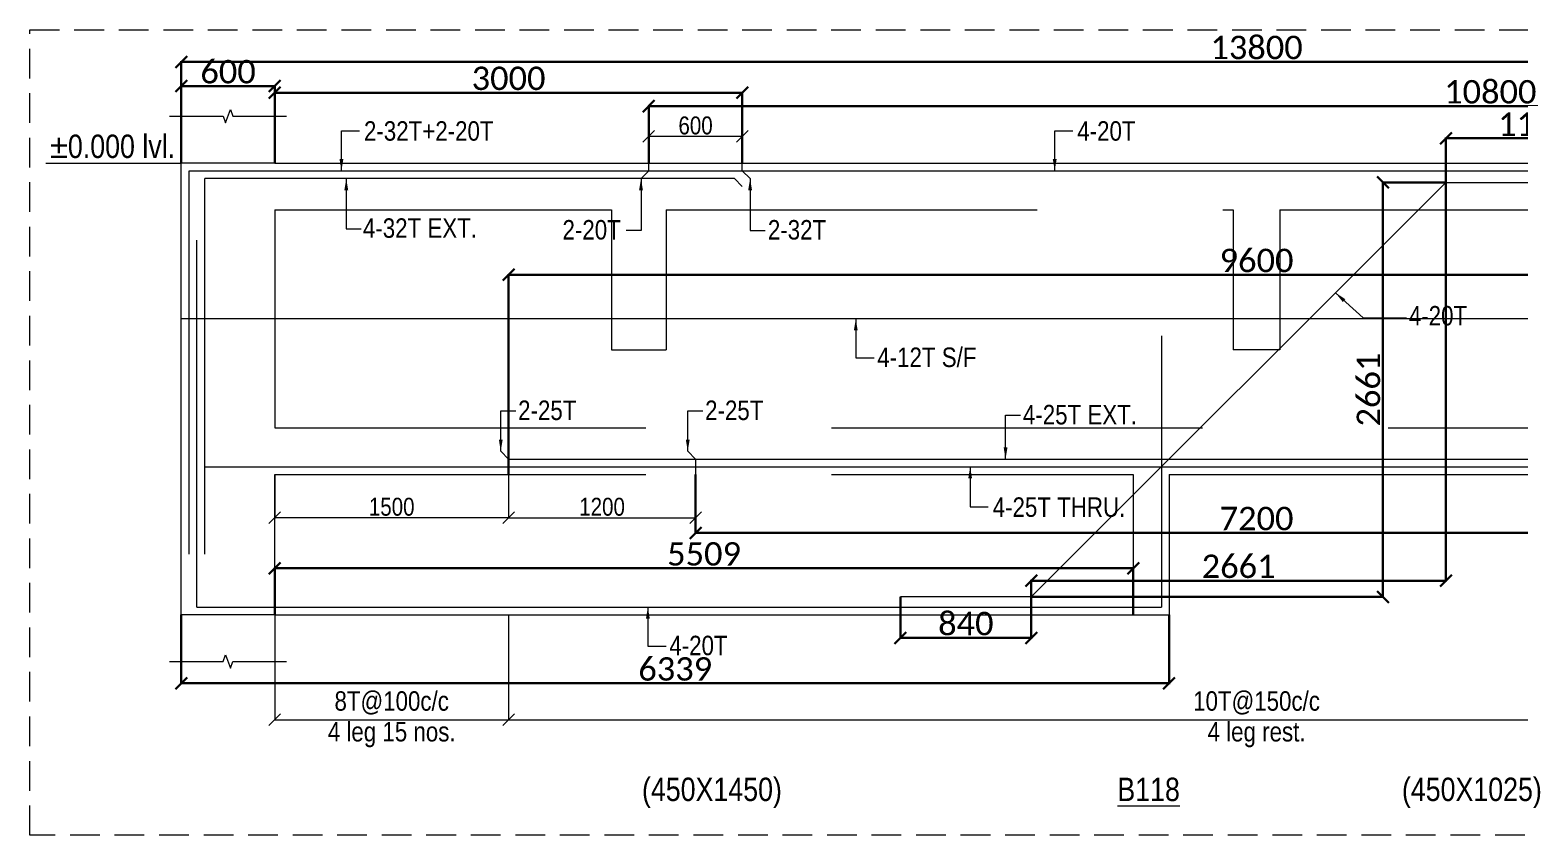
# Model space of a CAD drawing. Header units: millimetres. Extents: x 1112055 to 3390982, y -148532 to 766891.
# Drawn here: x 2946089 to 2965205, y -41801 to -31461 of the extents above; entities that cross this region are included whole.
import ezdxf
from ezdxf.enums import TextEntityAlignment as Align

# ---------------------------------------------------------------- set-up
doc = ezdxf.new("R2010")
doc.units = ezdxf.units.MM
doc.header["$PDMODE"] = 35
doc.header["$PDSIZE"] = -25
doc.linetypes.add('Hidden', pattern=[9.525, 6.35, -3.175])
for name, color, linetype, lineweight in [('B BEAM', 148, 'Continuous', 13), ('B BEAM IN LINE', 250, 'Continuous', 0), ('B STEEL', 34, 'Continuous', 15), ('B STEEL DIM', 216, 'Continuous', 13), ('B STEEL TEXT', 7, 'Continuous', 15), ('B STIRRUPS', 139, 'Continuous', 13), ('B-BEAM DOT', 251, 'Hidden', 9), ('B-BEAM NO', 215, 'Continuous', 18), ('B-COL', 1, 'Continuous', 35)]:
    doc.layers.add(name, color=color, linetype=linetype, lineweight=lineweight)
doc.layers.add('LEVEL-PLAN', color=12, linetype='Continuous')
doc.styles.add('Cali', font='calibri.ttf')
doc.styles.add('SWINC', font='swissc.ttf')
doc.dimstyles.new('BHOOMI', dxfattribs={"dimtxt": 230, "dimasz": 150, "dimexe": 10, "dimexo": 0, "dimgap": 25, "dimtad": 1, "dimdec": 0, "dimzin": 0, "dimdsep": 46, "dimtxsty": 'SWINC', "dimblk": 'OBLIQUE', "dimcen": 0.09, "dimclrd": 250, "dimclre": 250, "dimclrt": 256, "dimaunit": 1, "dimadec": 3, "dimazin": 0, "dimtfac": 1, "dimtdec": 0, "dimtofl": 0, "dimtmove": 1, "dimatfit": 3, "dimfxl": 100, "dimtolj": 1, "dimtzin": 0, "dimlwd": 9, "dimlwe": 5, "dimarcsym": 0})

# ---------------------------------------------------------------- blocks, each defined once
blk = doc.blocks.new('_Oblique')
at = {"color": 0, "linetype": 'ByBlock', "lineweight": -2}
blk.add_line((-0.5, -0.5), (0.5, 0.5), dxfattribs=at)
blk = doc.blocks.new('*D5977')
at = {"layer": 'Defpoints', "color": 3, "linetype": 'Hidden', "lineweight": 30, "ltscale": 1000, "transparency": 16777216}
for p, q in [((2949234, -33172), (2949234, -32260)), ((2955234, -33172), (2955234, -32260))]:
    blk.add_line(p, q, dxfattribs=at)
at = {"layer": 'Defpoints', "color": 3, "lineweight": 30, "ltscale": 1000, "transparency": 16777216}
blk.add_line((2955234, -32270), (2949234, -32270), dxfattribs=at)
at = {"layer": 'Defpoints', "color": 0, "lineweight": 40, "transparency": 16777216}
for p in [(2949234, -32270), (2949234, -33172), (2955234, -33172)]:
    blk.add_point(p, dxfattribs=at)
at = {"layer": 'Defpoints', "color": 3, "lineweight": 30, "transparency": 16777216, "xscale": 150, "yscale": 150, "zscale": 150, "rotation": 180}
blk.add_blockref('_Oblique', (2949234, -32270), dxfattribs=at)
at = {"layer": 'Defpoints', "color": 3, "lineweight": 30, "transparency": 16777216, "xscale": 150, "yscale": 150, "zscale": 150}
blk.add_blockref('_Oblique', (2955234, -32270), dxfattribs=at)
at = {"layer": 'Defpoints', "color": 3, "lineweight": 50, "transparency": 16777216, "insert": (2952234, -32086), "char_height": 300, "attachment_point": 5, "style": 'Cali'}
blk.add_mtext('\\A1;3000', dxfattribs=at)
blk = doc.blocks.new('*D5978')
at = {"layer": 'B STIRRUPS', "color": 250, "lineweight": 0, "transparency": 16777216}
for p, q in [((2949234, -38972), (2949234, -40328)), ((2952234, -38972), (2952234, -40328)), ((2949234, -40318), (2952234, -40318))]:
    blk.add_line(p, q, dxfattribs=at)
at = {"layer": 'Defpoints', "color": 0, "lineweight": 40, "transparency": 16777216}
for p in [(2949234, -38972), (2952234, -38972), (2952234, -40318)]:
    blk.add_point(p, dxfattribs=at)
at = {"layer": 'B STIRRUPS', "color": 250, "lineweight": 0, "transparency": 16777216, "xscale": 150, "yscale": 150, "zscale": 150, "rotation": 180}
blk.add_blockref('_Oblique', (2949234, -40318), dxfattribs=at)
at = {"layer": 'B STIRRUPS', "color": 250, "lineweight": 0, "transparency": 16777216, "xscale": 150, "yscale": 150, "zscale": 150}
blk.add_blockref('_Oblique', (2952234, -40318), dxfattribs=at)
at = {"layer": 'B STIRRUPS', "transparency": 16777216, "char_height": 250, "attachment_point": 5, "style": 'SWINC'}
for s, insert in [('\\A1;8T@100c/c', (2950734, -40103)), ('4 leg 15 nos.', (2950734, -40510))]:
    blk.add_mtext(s, dxfattribs=dict(at, insert=insert))
blk = doc.blocks.new('*D5979')
at = {"layer": 'B STIRRUPS', "color": 250, "lineweight": 0, "transparency": 16777216}
for p, q in [((2952234, -38972), (2952234, -40328)), ((2971434, -38972), (2971434, -40328)), ((2952234, -40318), (2971434, -40318))]:
    blk.add_line(p, q, dxfattribs=at)
at = {"layer": 'Defpoints', "color": 0, "lineweight": 40, "transparency": 16777216}
for p in [(2952234, -38972), (2971434, -38972), (2971434, -40318)]:
    blk.add_point(p, dxfattribs=at)
at = {"layer": 'B STIRRUPS', "color": 250, "lineweight": 0, "transparency": 16777216, "xscale": 150, "yscale": 150, "zscale": 150, "rotation": 180}
blk.add_blockref('_Oblique', (2952234, -40318), dxfattribs=at)
at = {"layer": 'B STIRRUPS', "color": 250, "lineweight": 0, "transparency": 16777216, "xscale": 150, "yscale": 150, "zscale": 150}
blk.add_blockref('_Oblique', (2971434, -40318), dxfattribs=at)
at = {"layer": 'B STIRRUPS', "transparency": 16777216, "char_height": 250, "attachment_point": 5, "style": 'SWINC'}
for s, insert in [('\\A1;10T@150c/c', (2961834, -40103)), ('4 leg rest.', (2961834, -40510))]:
    blk.add_mtext(s, dxfattribs=dict(at, insert=insert))
blk = doc.blocks.new('*D5981')
at = {"layer": 'B STEEL DIM', "lineweight": 5, "transparency": 16777216}
for p, q in [((2952234, -36972), (2952234, -37736)), ((2949234, -37172), (2949234, -37736))]:
    blk.add_line(p, q, dxfattribs=at)
at = {"layer": 'B STEEL DIM', "lineweight": 9, "transparency": 16777216}
blk.add_line((2952234, -37726), (2949234, -37726), dxfattribs=at)
at = {"layer": 'Defpoints', "color": 0, "lineweight": 40, "transparency": 16777216}
for p in [(2952234, -36972), (2949234, -37172), (2949234, -37726)]:
    blk.add_point(p, dxfattribs=at)
at = {"layer": 'B STEEL DIM', "lineweight": 9, "transparency": 16777216, "xscale": 150, "yscale": 150, "zscale": 150, "rotation": 180}
blk.add_blockref('_Oblique', (2949234, -37726), dxfattribs=at)
at = {"layer": 'B STEEL DIM', "lineweight": 9, "transparency": 16777216, "xscale": 150, "yscale": 150, "zscale": 150}
blk.add_blockref('_Oblique', (2952234, -37726), dxfattribs=at)
at = {"layer": 'B STEEL DIM', "transparency": 16777216, "insert": (2950734, -37586), "char_height": 230, "attachment_point": 5, "style": 'SWINC'}
blk.add_mtext('\\A1;1500', dxfattribs=at)
blk = doc.blocks.new('*D5982')
at = {"layer": 'B STEEL DIM', "lineweight": 5, "transparency": 16777216}
for p, q in [((2952234, -36972), (2952234, -37736)), ((2954634, -36972), (2954634, -37736))]:
    blk.add_line(p, q, dxfattribs=at)
at = {"layer": 'B STEEL DIM', "lineweight": 9, "transparency": 16777216}
blk.add_line((2952234, -37726), (2954634, -37726), dxfattribs=at)
at = {"layer": 'Defpoints', "color": 0, "lineweight": 40, "transparency": 16777216}
for p in [(2952234, -36972), (2954634, -36972), (2954634, -37726)]:
    blk.add_point(p, dxfattribs=at)
at = {"layer": 'B STEEL DIM', "lineweight": 9, "transparency": 16777216, "xscale": 150, "yscale": 150, "zscale": 150, "rotation": 180}
blk.add_blockref('_Oblique', (2952234, -37726), dxfattribs=at)
at = {"layer": 'B STEEL DIM', "lineweight": 9, "transparency": 16777216, "xscale": 150, "yscale": 150, "zscale": 150}
blk.add_blockref('_Oblique', (2954634, -37726), dxfattribs=at)
at = {"layer": 'B STEEL DIM', "transparency": 16777216, "insert": (2953434, -37586), "char_height": 230, "attachment_point": 5, "style": 'SWINC'}
blk.add_mtext('\\A1;1200', dxfattribs=at)
blk = doc.blocks.new('*D5985')
at = {"layer": 'B STEEL DIM', "lineweight": 5, "transparency": 16777216}
for p, q in [((2954034, -33272), (2954034, -32821)), ((2955234, -33272), (2955234, -32821))]:
    blk.add_line(p, q, dxfattribs=at)
at = {"layer": 'B STEEL DIM', "lineweight": 9, "transparency": 16777216}
blk.add_line((2955234, -32831), (2954034, -32831), dxfattribs=at)
at = {"layer": 'Defpoints', "color": 0, "lineweight": 40, "transparency": 16777216}
for p in [(2954034, -32831), (2954034, -33272), (2955234, -33272)]:
    blk.add_point(p, dxfattribs=at)
at = {"layer": 'B STEEL DIM', "lineweight": 9, "transparency": 16777216, "xscale": 150, "yscale": 150, "zscale": 150, "rotation": 180}
blk.add_blockref('_Oblique', (2954034, -32831), dxfattribs=at)
at = {"layer": 'B STEEL DIM', "lineweight": 9, "transparency": 16777216, "xscale": 150, "yscale": 150, "zscale": 150}
blk.add_blockref('_Oblique', (2955234, -32831), dxfattribs=at)
at = {"layer": 'B STEEL DIM', "transparency": 16777216, "insert": (2954634, -32691), "char_height": 230, "attachment_point": 5, "style": 'SWINC'}
blk.add_mtext('\\A1;600', dxfattribs=at)
blk = doc.blocks.new('*D6305')
at = {"layer": 'Defpoints', "color": 3, "linetype": 'Hidden', "lineweight": 30, "ltscale": 1000, "transparency": 16777216}
for p, q in [((2948034, -38972), (2948034, -39861)), ((2960712, -38972), (2960712, -39861))]:
    blk.add_line(p, q, dxfattribs=at)
at = {"layer": 'Defpoints', "color": 3, "lineweight": 30, "ltscale": 1000, "transparency": 16777216}
blk.add_line((2948034, -39851), (2960712, -39851), dxfattribs=at)
at = {"layer": 'Defpoints', "color": 0, "lineweight": 40, "transparency": 16777216}
for p in [(2948034, -38972), (2960712, -38972), (2960712, -39851)]:
    blk.add_point(p, dxfattribs=at)
at = {"layer": 'Defpoints', "color": 3, "lineweight": 30, "transparency": 16777216, "xscale": 150, "yscale": 150, "zscale": 150, "rotation": 180}
blk.add_blockref('_Oblique', (2948034, -39851), dxfattribs=at)
at = {"layer": 'Defpoints', "color": 3, "lineweight": 30, "transparency": 16777216, "xscale": 150, "yscale": 150, "zscale": 150}
blk.add_blockref('_Oblique', (2960712, -39851), dxfattribs=at)
at = {"layer": 'Defpoints', "color": 3, "lineweight": 50, "transparency": 16777216, "insert": (2954373, -39668), "char_height": 300, "attachment_point": 5, "style": 'Cali'}
blk.add_mtext('\\A1;6339', dxfattribs=at)
blk = doc.blocks.new('*D6306')
at = {"layer": 'Defpoints', "color": 3, "linetype": 'Hidden', "lineweight": 30, "ltscale": 1000, "transparency": 16777216}
for p, q in [((2949234, -38972), (2949234, -38364)), ((2960252, -38972), (2960252, -38364))]:
    blk.add_line(p, q, dxfattribs=at)
at = {"layer": 'Defpoints', "color": 3, "lineweight": 30, "ltscale": 1000, "transparency": 16777216}
blk.add_line((2949234, -38374), (2960252, -38374), dxfattribs=at)
at = {"layer": 'Defpoints', "color": 0, "lineweight": 40, "transparency": 16777216}
for p in [(2960252, -38374), (2949234, -38972), (2960252, -38972)]:
    blk.add_point(p, dxfattribs=at)
at = {"layer": 'Defpoints', "color": 3, "lineweight": 30, "transparency": 16777216, "xscale": 150, "yscale": 150, "zscale": 150, "rotation": 180}
blk.add_blockref('_Oblique', (2949234, -38374), dxfattribs=at)
at = {"layer": 'Defpoints', "color": 3, "lineweight": 30, "transparency": 16777216, "xscale": 150, "yscale": 150, "zscale": 150}
blk.add_blockref('_Oblique', (2960252, -38374), dxfattribs=at)
at = {"layer": 'Defpoints', "color": 3, "lineweight": 50, "transparency": 16777216, "insert": (2954743, -38191), "char_height": 300, "attachment_point": 5, "style": 'Cali'}
blk.add_mtext('\\A1;5509', dxfattribs=at)
blk = doc.blocks.new('*D6307')
at = {"layer": 'Defpoints', "color": 3, "linetype": 'Hidden', "lineweight": 30, "ltscale": 1000, "transparency": 16777216}
for p, q in [((2948034, -33172), (2948034, -31863)), ((2975634, -33172), (2975634, -31863))]:
    blk.add_line(p, q, dxfattribs=at)
at = {"layer": 'Defpoints', "color": 3, "lineweight": 30, "ltscale": 1000, "transparency": 16777216}
blk.add_line((2975634, -31873), (2948034, -31873), dxfattribs=at)
at = {"layer": 'Defpoints', "color": 0, "lineweight": 40, "transparency": 16777216}
for p in [(2948034, -31873), (2948034, -33172), (2975634, -33172)]:
    blk.add_point(p, dxfattribs=at)
at = {"layer": 'Defpoints', "color": 3, "lineweight": 30, "transparency": 16777216, "xscale": 150, "yscale": 150, "zscale": 150, "rotation": 180}
blk.add_blockref('_Oblique', (2948034, -31873), dxfattribs=at)
at = {"layer": 'Defpoints', "color": 3, "lineweight": 30, "transparency": 16777216, "xscale": 150, "yscale": 150, "zscale": 150}
blk.add_blockref('_Oblique', (2975634, -31873), dxfattribs=at)
at = {"layer": 'Defpoints', "color": 3, "lineweight": 50, "transparency": 16777216, "insert": (2961834, -31690), "char_height": 300, "attachment_point": 5, "style": 'Cali'}
blk.add_mtext('\\A1;13800', dxfattribs=at)
blk = doc.blocks.new('*D6308')
at = {"layer": 'Defpoints', "color": 3, "linetype": 'Hidden', "lineweight": 30, "ltscale": 1000, "transparency": 16777216}
for p, q in [((2948034, -33172), (2948034, -32175)), ((2949234, -33172), (2949234, -32175))]:
    blk.add_line(p, q, dxfattribs=at)
at = {"layer": 'Defpoints', "color": 3, "lineweight": 30, "ltscale": 1000, "transparency": 16777216}
blk.add_line((2948034, -32185), (2949234, -32185), dxfattribs=at)
at = {"layer": 'Defpoints', "color": 0, "lineweight": 40, "transparency": 16777216}
for p in [(2949234, -32185), (2948034, -33172), (2949234, -33172)]:
    blk.add_point(p, dxfattribs=at)
at = {"layer": 'Defpoints', "color": 3, "lineweight": 30, "transparency": 16777216, "xscale": 150, "yscale": 150, "zscale": 150, "rotation": 180}
blk.add_blockref('_Oblique', (2948034, -32185), dxfattribs=at)
at = {"layer": 'Defpoints', "color": 3, "lineweight": 30, "transparency": 16777216, "xscale": 150, "yscale": 150, "zscale": 150}
blk.add_blockref('_Oblique', (2949234, -32185), dxfattribs=at)
at = {"layer": 'Defpoints', "color": 3, "lineweight": 50, "transparency": 16777216, "insert": (2948634, -32001), "char_height": 300, "attachment_point": 5, "style": 'Cali'}
blk.add_mtext('\\A1;600', dxfattribs=at)
blk = doc.blocks.new('*D6309')
at = {"layer": 'Defpoints', "color": 3, "linetype": 'Hidden', "lineweight": 30, "ltscale": 1000, "transparency": 16777216}
for p, q in [((2954034, -33172), (2954034, -32432)), ((2975634, -33172), (2975634, -32432))]:
    blk.add_line(p, q, dxfattribs=at)
at = {"layer": 'Defpoints', "color": 3, "lineweight": 30, "ltscale": 1000, "transparency": 16777216}
blk.add_line((2954034, -32442), (2975634, -32442), dxfattribs=at)
at = {"layer": 'Defpoints', "color": 0, "lineweight": 40, "transparency": 16777216}
for p in [(2975634, -32442), (2954034, -33172), (2975634, -33172)]:
    blk.add_point(p, dxfattribs=at)
at = {"layer": 'Defpoints', "color": 3, "lineweight": 30, "transparency": 16777216, "xscale": 150, "yscale": 150, "zscale": 150, "rotation": 180}
blk.add_blockref('_Oblique', (2954034, -32442), dxfattribs=at)
at = {"layer": 'Defpoints', "color": 3, "lineweight": 30, "transparency": 16777216, "xscale": 150, "yscale": 150, "zscale": 150}
blk.add_blockref('_Oblique', (2975634, -32442), dxfattribs=at)
at = {"layer": 'Defpoints', "color": 3, "lineweight": 50, "transparency": 16777216, "insert": (2964834, -32259), "char_height": 300, "attachment_point": 5, "style": 'Cali'}
blk.add_mtext('\\A1;10800', dxfattribs=at)
blk = doc.blocks.new('*D6310')
at = {"layer": 'Defpoints', "color": 3, "linetype": 'Hidden', "lineweight": 30, "ltscale": 1000, "transparency": 16777216}
for p, q in [((2964264, -33420), (2964264, -38544)), ((2958943, -38741), (2958943, -38524))]:
    blk.add_line(p, q, dxfattribs=at)
at = {"layer": 'Defpoints', "color": 3, "lineweight": 30, "ltscale": 1000, "transparency": 16777216}
blk.add_line((2958943, -38534), (2964264, -38534), dxfattribs=at)
at = {"layer": 'Defpoints', "color": 0, "lineweight": 40, "transparency": 16777216}
for p in [(2964264, -33420), (2964264, -38534), (2958943, -38741)]:
    blk.add_point(p, dxfattribs=at)
at = {"layer": 'Defpoints', "color": 3, "lineweight": 30, "transparency": 16777216, "xscale": 150, "yscale": 150, "zscale": 150, "rotation": 180}
blk.add_blockref('_Oblique', (2958943, -38534), dxfattribs=at)
at = {"layer": 'Defpoints', "color": 3, "lineweight": 30, "transparency": 16777216, "xscale": 150, "yscale": 150, "zscale": 150}
blk.add_blockref('_Oblique', (2964264, -38534), dxfattribs=at)
at = {"layer": 'Defpoints', "color": 3, "lineweight": 50, "transparency": 16777216, "insert": (2961604, -38350), "char_height": 300, "attachment_point": 5, "style": 'Cali'}
blk.add_mtext('\\A1;2661', dxfattribs=at)
blk = doc.blocks.new('*D6311')
at = {"layer": 'Defpoints', "color": 3, "linetype": 'Hidden', "lineweight": 30, "ltscale": 1000, "transparency": 16777216}
for p, q in [((2964264, -33420), (2963445, -33420)), ((2958943, -38741), (2963465, -38741))]:
    blk.add_line(p, q, dxfattribs=at)
at = {"layer": 'Defpoints', "color": 3, "lineweight": 30, "ltscale": 1000, "transparency": 16777216}
blk.add_line((2963455, -38741), (2963455, -33420), dxfattribs=at)
at = {"layer": 'Defpoints', "color": 0, "lineweight": 40, "transparency": 16777216}
for p in [(2963455, -33420), (2964264, -33420), (2958943, -38741)]:
    blk.add_point(p, dxfattribs=at)
at = {"layer": 'Defpoints', "color": 3, "lineweight": 30, "transparency": 16777216, "xscale": 150, "yscale": 150, "zscale": 150}
for p, rotation in [((2963455, -33420), 90), ((2963455, -38741), 270)]:
    blk.add_blockref('_Oblique', p, dxfattribs=dict(at, rotation=rotation))
at = {"layer": 'Defpoints', "color": 3, "lineweight": 50, "transparency": 16777216, "insert": (2963271, -36080), "char_height": 300, "attachment_point": 5, "rotation": 90, "style": 'Cali'}
blk.add_mtext('\\A1;2661', dxfattribs=at)
blk = doc.blocks.new('*D6312')
at = {"layer": 'Defpoints', "color": 3, "linetype": 'Hidden', "lineweight": 30, "ltscale": 1000, "transparency": 16777216}
for p, q in [((2957263, -38741), (2957263, -39279)), ((2958943, -38741), (2958943, -39279))]:
    blk.add_line(p, q, dxfattribs=at)
at = {"layer": 'Defpoints', "color": 3, "lineweight": 30, "ltscale": 1000, "transparency": 16777216}
blk.add_line((2958943, -39269), (2957263, -39269), dxfattribs=at)
at = {"layer": 'Defpoints', "color": 0, "lineweight": 40, "transparency": 16777216}
for p in [(2957263, -38741), (2958943, -38741), (2957263, -39269)]:
    blk.add_point(p, dxfattribs=at)
at = {"layer": 'Defpoints', "color": 3, "lineweight": 30, "transparency": 16777216, "xscale": 150, "yscale": 150, "zscale": 150, "rotation": 180}
blk.add_blockref('_Oblique', (2957263, -39269), dxfattribs=at)
at = {"layer": 'Defpoints', "color": 3, "lineweight": 30, "transparency": 16777216, "xscale": 150, "yscale": 150, "zscale": 150}
blk.add_blockref('_Oblique', (2958943, -39269), dxfattribs=at)
at = {"layer": 'Defpoints', "color": 3, "lineweight": 50, "transparency": 16777216, "insert": (2958103, -39085), "char_height": 300, "attachment_point": 5, "style": 'Cali'}
blk.add_mtext('\\A1;840', dxfattribs=at)
blk = doc.blocks.new('*D6313')
at = {"layer": 'Defpoints', "color": 3, "linetype": 'Hidden', "lineweight": 30, "ltscale": 1000, "transparency": 16777216}
for p, q in [((2964264, -33420), (2964264, -32844)), ((2966551, -33420), (2966551, -32844))]:
    blk.add_line(p, q, dxfattribs=at)
at = {"layer": 'Defpoints', "color": 3, "lineweight": 30, "ltscale": 1000, "transparency": 16777216}
blk.add_line((2964264, -32854), (2966551, -32854), dxfattribs=at)
at = {"layer": 'Defpoints', "color": 0, "lineweight": 40, "transparency": 16777216}
for p in [(2966551, -32854), (2964264, -33420), (2966551, -33420)]:
    blk.add_point(p, dxfattribs=at)
at = {"layer": 'Defpoints', "color": 3, "lineweight": 30, "transparency": 16777216, "xscale": 150, "yscale": 150, "zscale": 150, "rotation": 180}
blk.add_blockref('_Oblique', (2964264, -32854), dxfattribs=at)
at = {"layer": 'Defpoints', "color": 3, "lineweight": 30, "transparency": 16777216, "xscale": 150, "yscale": 150, "zscale": 150}
blk.add_blockref('_Oblique', (2966551, -32854), dxfattribs=at)
at = {"layer": 'Defpoints', "color": 3, "lineweight": 50, "transparency": 16777216, "insert": (2965408, -32673), "char_height": 300, "attachment_point": 5, "style": 'Cali'}
blk.add_mtext('\\A1;1144', dxfattribs=at)
blk = doc.blocks.new('*D6314')
at = {"layer": 'Defpoints', "color": 3, "linetype": 'Hidden', "lineweight": 30, "ltscale": 1000, "transparency": 16777216}
for p, q in [((2952234, -37172), (2952234, -34597)), ((2971434, -37172), (2971434, -34597))]:
    blk.add_line(p, q, dxfattribs=at)
at = {"layer": 'Defpoints', "color": 3, "lineweight": 30, "ltscale": 1000, "transparency": 16777216}
blk.add_line((2952234, -34607), (2971434, -34607), dxfattribs=at)
at = {"layer": 'Defpoints', "color": 0, "lineweight": 40, "transparency": 16777216}
for p in [(2971434, -34607), (2952234, -37172), (2971434, -37172)]:
    blk.add_point(p, dxfattribs=at)
at = {"layer": 'Defpoints', "color": 3, "lineweight": 30, "transparency": 16777216, "xscale": 150, "yscale": 150, "zscale": 150, "rotation": 180}
blk.add_blockref('_Oblique', (2952234, -34607), dxfattribs=at)
at = {"layer": 'Defpoints', "color": 3, "lineweight": 30, "transparency": 16777216, "xscale": 150, "yscale": 150, "zscale": 150}
blk.add_blockref('_Oblique', (2971434, -34607), dxfattribs=at)
at = {"layer": 'Defpoints', "color": 3, "lineweight": 50, "transparency": 16777216, "insert": (2961834, -34424), "char_height": 300, "attachment_point": 5, "style": 'Cali'}
blk.add_mtext('\\A1;9600', dxfattribs=at)
blk = doc.blocks.new('*D6315')
at = {"layer": 'Defpoints', "color": 3, "linetype": 'Hidden', "lineweight": 30, "ltscale": 1000, "transparency": 16777216}
for p, q in [((2954634, -37172), (2954634, -37931)), ((2969034, -37172), (2969034, -37931))]:
    blk.add_line(p, q, dxfattribs=at)
at = {"layer": 'Defpoints', "color": 3, "lineweight": 30, "ltscale": 1000, "transparency": 16777216}
blk.add_line((2969034, -37921), (2954634, -37921), dxfattribs=at)
at = {"layer": 'Defpoints', "color": 0, "lineweight": 40, "transparency": 16777216}
for p in [(2954634, -37172), (2969034, -37172), (2954634, -37921)]:
    blk.add_point(p, dxfattribs=at)
at = {"layer": 'Defpoints', "color": 3, "lineweight": 30, "transparency": 16777216, "xscale": 150, "yscale": 150, "zscale": 150, "rotation": 180}
blk.add_blockref('_Oblique', (2954634, -37921), dxfattribs=at)
at = {"layer": 'Defpoints', "color": 3, "lineweight": 30, "transparency": 16777216, "xscale": 150, "yscale": 150, "zscale": 150}
blk.add_blockref('_Oblique', (2969034, -37921), dxfattribs=at)
at = {"layer": 'Defpoints', "color": 3, "lineweight": 50, "transparency": 16777216, "insert": (2961834, -37737), "char_height": 300, "attachment_point": 5, "style": 'Cali'}
blk.add_mtext('\\A1;7200', dxfattribs=at)

msp = doc.modelspace()

# ---------------------------------------------------------------- linework, layer by layer
at = {"layer": 'B BEAM'}
msp.add_line((2946296, -33171.6, 0), (2948033.9, -33171.6, 0), dxfattribs=at)
at = {"layer": 'B BEAM', "ltscale": 25}
for p, q in [((2948033.9, -38971.6, 0), (2948033.9, -33171.6, 0)), ((2949233.9, -33171.6, 0), (2975633.9, -33171.6, 0)), ((2960712.4, -37171.6, 0), (2975633.9, -37171.6, 0)), ((2960712.4, -37171.6, 0), (2960712.4, -38971.6, 0)), ((2949233.9, -38971.6, 0), (2960712.4, -38971.6, 0))]:
    msp.add_line(p, q, dxfattribs=at)
at = {"layer": 'B BEAM IN LINE', "color": 250, "linetype": 'Hidden', "lineweight": 0, "ltscale": 60, "elevation": 0}
msp.add_lwpolyline([(2946089.1, -31461.4), (2976133.9, -31461.4), (2976133.9, -41801), (2946089.1, -41801)], close=True, dxfattribs=at)
at = {"layer": 'B STEEL', "color": 34, "lineweight": 9, "ltscale": 25}
for p, q in [((2948133.9, -33271.6, 0), (2975533.9, -33271.6, 0)), ((2948133.9, -38192, 0), (2948133.9, -33271.6, 0)), ((2955133.9, -33371.6, 100), (2948333.9, -33371.6, 100)), ((2948333.9, -38192, 0), (2948333.9, -33371.6, 0)), ((2954033.9, -33271.6, 0), (2953933.9, -33371.6, 0)), ((2955133.9, -33371.6, 100), (2955233.9, -33471.6, 100)), ((2955233.9, -33271.6, 0), (2955333.9, -33371.6, 0)), ((2964264.2, -33419.8, 0), (2958943.1, -38741, 0)), ((2964264.2, -33419.8, 0), (2966551.4, -33419.8, 0)), ((2948233.9, -38871.6, 0), (2948233.9, -34162, 0)), ((2975633.9, -35171.6, 0), (2948033.9, -35171.6, 0)), ((2960612.4, -35389.9, 0), (2960612.4, -38871.6, 0)), ((2952133.9, -36871.6, 0), (2952233.9, -36971.6, 0)), ((2954533.9, -36871.6, 0), (2954633.9, -36971.6, 0)), ((2948333.9, -37071.6, 0), (2975433.9, -37071.6, 0)), ((2952233.9, -36971.6, 0), (2971433.9, -36971.6, 0)), ((2958943.1, -38741, 0), (2957263.1, -38741, 0)), ((2948233.9, -38871.6, 0), (2960612.4, -38871.6, 0))]:
    msp.add_line(p, q, dxfattribs=at)
at = {"layer": 'B-BEAM DOT', "linetype": 'Hidden', "ltscale": 750}
for p, q in [((2949233.9, -33171.6, 0), (2948033.9, -33171.6, 0)), ((2949233.9, -33771.6, 0), (2953556, -33771.6, 0)), ((2949233.9, -33771.6, 0), (2949233.9, -36571.6, 0)), ((2953556, -33771.6, 0), (2953556, -35571.6, 0)), ((2954256, -33771.6, 0), (2961533.9, -33771.6, 0)), ((2954256, -33771.6, 0), (2954256, -35571.6, 0)), ((2961533.9, -33771.6, 0), (2961533.9, -35571.6, 0)), ((2962133.9, -33771.6, 0), (2969406, -33771.6, 0)), ((2962133.9, -33771.6, 0), (2962133.9, -35571.6, 0)), ((2953556, -35571.6, 0), (2954256, -35571.6, 0)), ((2962133.9, -35571.6, 0), (2961533.9, -35571.6, 0)), ((2949233.9, -36571.6, 0), (2975633.9, -36571.6, 0)), ((2949233.9, -37171.6, 0), (2960252.4, -37171.6, 0)), ((2949233.9, -38971.6, 0), (2949233.9, -37171.6, 0)), ((2960252.4, -37171.6, 0), (2960252.4, -38971.6, 0)), ((2949233.9, -38971.6, 0), (2948033.9, -38971.6, 0))]:
    msp.add_line(p, q, dxfattribs=at)
at = {"layer": 'B-COL', "lineweight": 15, "ltscale": 25}
for p, q in [((2948033.9, -33171.6, 0), (2948033.9, -32571.6, 0)), ((2949233.9, -33171.6, 0), (2949233.9, -32571.6, 0)), ((2948033.9, -38971.6, 0), (2948033.9, -39571.6, 0)), ((2949233.9, -38971.6, 0), (2949233.9, -39571.6, 0))]:
    msp.add_line(p, q, dxfattribs=at)
at = {"layer": 'B-COL', "lineweight": 15, "ltscale": 25, "elevation": 0}
for points in [[(2947883.9, -32571.6), (2948571.4, -32571.6), (2948602.7, -32657.5), (2948665.2, -32485.8), (2948696.4, -32571.6), (2949383.9, -32571.6)], [(2947883.9, -39571.6), (2948571.4, -39571.6), (2948602.7, -39485.8), (2948665.2, -39657.5), (2948696.4, -39571.6), (2949383.9, -39571.6)]]:
    msp.add_lwpolyline(points, dxfattribs=at)

# ---------------------------------------------------------------- texts
at = {"layer": 'B STEEL TEXT', "style": 'SWINC'}
for s, p in [('2-32T+2-20T', (2950378.1, -32885.3, 100)), ('4-20T', (2959533, -32885.3, 100)), ('4-32T EXT.', (2950364.7, -34131.9, 100)), ('2-32T', (2955562.1, -34153.9, 0)), ('4-20T', (2963788.6, -35257.2, 100)), ('4-12T S/F', (2956966, -35790.4, 0)), ('2-25T', (2952356.4, -36470.8, 0)), ('2-25T', (2954756.4, -36470.8, 0)), ('4-25T EXT.', (2958835.2, -36526.9, 0)), ('4-25T THRU.', (2958447.5, -37714, 100)), ('4-20T', (2954297.3, -39490.4, 0))]:
    msp.add_text(s, height=250, dxfattribs=at).set_placement(p)
msp.add_text('2-20T', height=250, rotation=360, dxfattribs=at).set_placement((2952926.3, -34153.9, 0))
at = {"layer": 'B-BEAM NO', "ltscale": 25, "style": 'SWINC'}
for s, p in [('(450X1450)', (2954844.3, -41362.4, 0)), ('%%UB118', (2960448.6, -41362.4, 0)), ('(450X1025)', (2964597.8, -41362.4, 0))]:
    msp.add_text(s, height=300, dxfattribs=at).set_placement(p, align=Align.CENTER)
at = {"layer": 'LEVEL-PLAN', "linetype": 'ByBlock', "ltscale": 800, "style": 'SWINC'}
msp.add_text('%%P0.000 lvl.', height=300, dxfattribs=at).set_placement((2947151.2, -33107.5, 0), align=Align.CENTER)

# ---------------------------------------------------------------- dimensions: what is measured, and where the dimension line sits
at = {"layer": 'B STEEL DIM'}
for base, p1, p2, picture, middle in [((2954033.9, -32831.4, 0), (2955233.9, -33271.6, 0), (2954033.9, -33271.6, 0), '*D5985', (2954633.9, -32691.4, 0)), ((2949233.9, -37726.4, 0), (2952233.9, -36971.6, 0), (2949233.9, -37171.6, 0), '*D5981', (2950733.9, -37586.4, 0)), ((2954633.9, -37726.4, 0), (2952233.9, -36971.6, 0), (2954633.9, -36971.6, 0), '*D5982', (2953433.9, -37586.4, 0))]:
    dim = msp.add_linear_dim(base=base, p1=p1, p2=p2, dimstyle='BHOOMI', override={"dimlfac": 0.5, "dimblk1": 'Oblique', "dimblk2": 'Oblique', "dimsah": 1, "dimclrd": 256, "dimclre": 256}, dxfattribs=at)
    dim.commit()
    dim.dimension.update_dxf_attribs({"geometry": picture, "text_midpoint": middle})
at = {"layer": 'B STIRRUPS'}
for base, p1, p2, text, picture, middle in [((2952233.9, -40318), (2949233.9, -38971.6, 0), (2952233.9, -38971.6, 0), '8T@100c/c\\X4 leg 15 nos. ', '*D5978', (2950733.9, -40318)), ((2971433.9, -40318), (2952233.9, -38971.6, 0), (2971433.9, -38971.6, 0), '10T@150c/c\\X4 leg rest. ', '*D5979', (2961833.9, -40318))]:
    dim = msp.add_linear_dim(base=base, p1=p1, p2=p2, angle=180, text=text, dimstyle='BHOOMI', override={"dimscale": 1, "dimtxt": 250, "dimgap": 25, "dimlfac": 0.5, "dimtxsty": 'SWINC', "dimblk1": 'Oblique', "dimblk2": 'Oblique', "dimsah": 1, "dimlwd": 0, "dimlwe": 0}, dxfattribs=at)
    dim.commit()
    dim.dimension.update_dxf_attribs({"geometry": picture, "text_midpoint": middle})
at = {"layer": 'Defpoints', "color": 3, "lineweight": 50, "ltscale": 1000}
for base, p1, p2, picture, middle in [((2948033.9, -31873.4), (2975633.9, -33171.6, 0), (2948033.9, -33171.6, 0), '*D6307', (2961833.9, -31689.8)), ((2949233.9, -32184.9), (2948033.9, -33171.6, 0), (2949233.9, -33171.6, 0), '*D6308', (2948633.9, -32001.2)), ((2949233.9, -32269.8, 0), (2955233.9, -33171.6, 0), (2949233.9, -33171.6, 0), '*D5977', (2952233.9, -32086.2, 0)), ((2975633.9, -32442.5), (2954033.9, -33171.6, 0), (2975633.9, -33171.6, 0), '*D6309', (2964833.9, -32258.8)), ((2966551.4, -32854.3), (2964264.2, -33419.8, 0), (2966551.4, -33419.8, 0), '*D6313', (2965407.8, -32673.3)), ((2964264.2, -38533.6), (2958943.1, -38741, 0), (2964264.2, -33419.8, 0), '*D6310', (2961603.6, -38349.9)), ((2971433.9, -34607.3), (2952234.3, -37171.6, 0), (2971433.9, -37171.6, 0), '*D6314', (2961834.1, -34423.6)), ((2954633.9, -37921.1), (2969033.9, -37171.6, 0), (2954633.9, -37171.6, 0), '*D6315', (2961833.9, -37737.4)), ((2960252.4, -38374.3), (2949233.9, -38971.6, 0), (2960252.4, -38971.6, 0), '*D6306', (2954743.2, -38190.6)), ((2957263.1, -39268.9), (2958943.1, -38741, 0), (2957263.1, -38741, 0), '*D6312', (2958103.1, -39085.2)), ((2960712.4, -39851.2), (2948033.9, -38971.6, 0), (2960712.4, -38971.6, 0), '*D6305', (2954373.2, -39667.5))]:
    dim = msp.add_linear_dim(base=base, p1=p1, p2=p2, dimstyle='BHOOMI', override={"dimtxt": 300, "dimgap": 30, "dimlfac": 0.5, "dimtxsty": 'Cali', "dimblk1": 'Oblique', "dimblk2": 'Oblique', "dimsah": 1, "dimclrd": 3, "dimclre": 3, "dimclrt": 3, "dimlwd": 30, "dimlwe": 30}, dxfattribs=at)
    dim.commit()
    dim.dimension.update_dxf_attribs({"geometry": picture, "text_midpoint": middle})
dim = msp.add_linear_dim(base=(2963454.5, -33419.8), p1=(2958943.1, -38741, 0), p2=(2964264.2, -33419.8, 0), angle=90, dimstyle='BHOOMI', override={"dimtxt": 300, "dimgap": 30, "dimlfac": 0.5, "dimtxsty": 'Cali', "dimblk1": 'Oblique', "dimblk2": 'Oblique', "dimsah": 1, "dimclrd": 3, "dimclre": 3, "dimclrt": 3, "dimlwd": 30, "dimlwe": 30}, dxfattribs=at)
dim.commit()
dim.dimension.update_dxf_attribs({"geometry": '*D6311', "text_midpoint": (2963270.8, -36080.4)})

# ---------------------------------------------------------------- leaders
at = {"layer": 'B STEEL TEXT'}
for points in [[(2950089, -33271.6, 0), (2950089, -32757.3, 0), (2950322, -32757.3, 0)], [(2959243.8, -33271.6, 0), (2959243.8, -32757.3, 0), (2959476.8, -32757.3, 0)], [(2950151.3, -33371.6, 100), (2950151.3, -34015.6, 100), (2950343.5, -34015.6, 100)], [(2953933.9, -33371.6, 0), (2953933.9, -34037.6, 0), (2953741.7, -34037.6, 0)], [(2955333.9, -33371.6, 0), (2955333.9, -34037.6, 0), (2955526.1, -34037.6, 0)], [(2962846.8, -34837.3, 0), (2963200.4, -35160.1, 0), (2963759.7, -35160.1, 0)], [(2956690.3, -35171.6, 0), (2956690.3, -35674.2, 0), (2956925.2, -35674.2, 0)], [(2952133.9, -36871.6, 0), (2952133.9, -36354.5, 0), (2952326.1, -36354.5, 0)], [(2954533.9, -36871.6, 0), (2954533.9, -36354.5, 0), (2954726.1, -36354.5, 0)], [(2958612.7, -36971.6, 0), (2958612.7, -36410.6, 0), (2958805, -36410.6, 0)], [(2958158.4, -37071.6, 0), (2958158.4, -37586, 0), (2958391.4, -37586, 0)], [(2954021.6, -38871.6, 0), (2954021.6, -39374.2, 0), (2954256.5, -39374.2, 0)]]:
    msp.add_leader(points, dimstyle='BHOOMI', override={"dimtad": 0, "dimclrd": 256, "dimlwd": 0}, dxfattribs=at)

doc.saveas('drawing.dxf')
